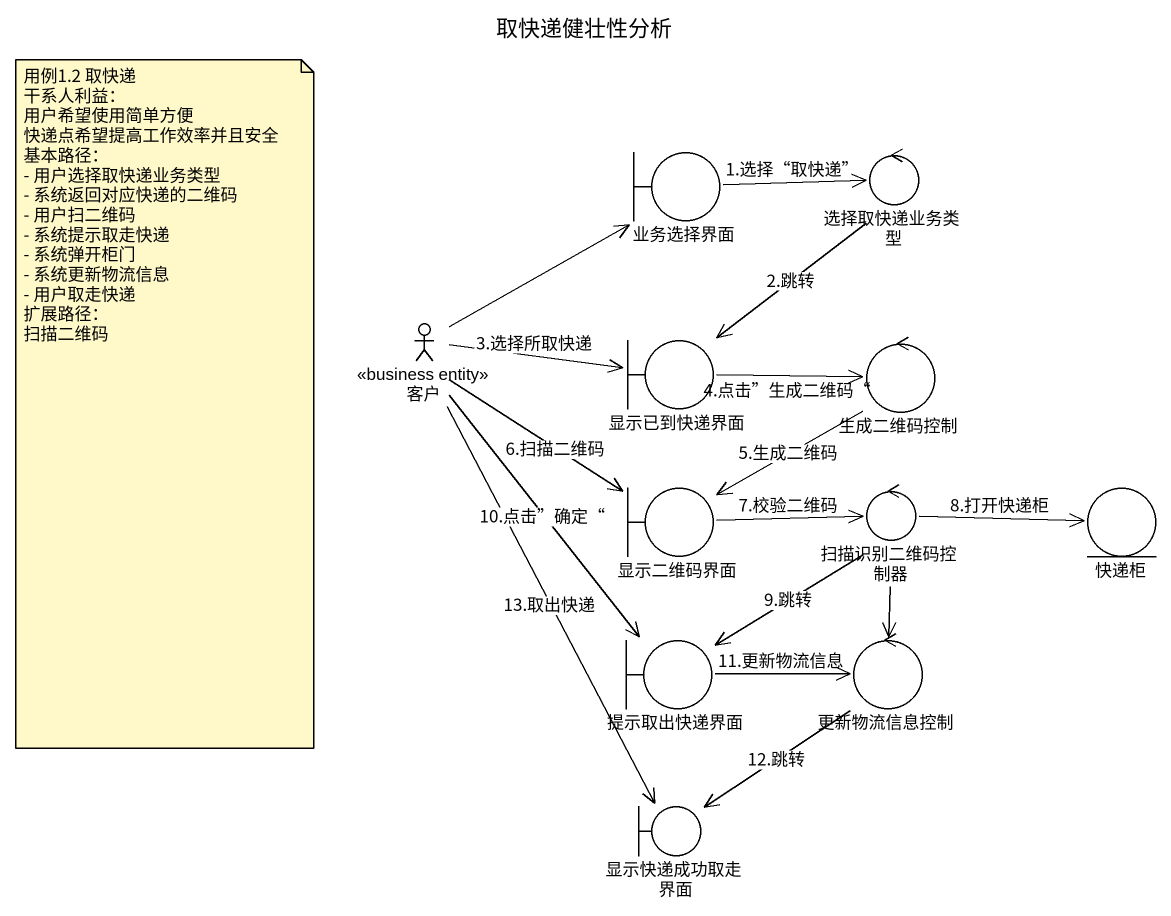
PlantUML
@startuml
title 取快递健壮性分析
boundary 业务选择界面
control 选择取快递业务类型
actor 客户 <<business entity>>
boundary 显示已到快递界面
control 生成二维码控制
boundary 显示二维码界面
control 扫描识别二维码控制器
entity 快递柜
boundary 提示取出快递界面
control 更新物流信息控制
boundary 显示快递成功取走界面
业务选择界面 -right-> 选择取快递业务类型 : 1.选择“取快递”
选择取快递业务类型 --> 显示已到快递界面 : 2.跳转
客户 -up-> 业务选择界面
客户 -right-> 显示已到快递界面 : 3.选择所取快递
客户 --> 显示二维码界面 : 6.扫描二维码
客户 --> 提示取出快递界面 : 10.点击”确定“
客户 --> 显示快递成功取走界面 : 13.取出快递
显示已到快递界面 -right-> 生成二维码控制 : 4.点击”生成二维码“
生成二维码控制 --> 显示二维码界面 : 5.生成二维码
显示二维码界面 -right-> 扫描识别二维码控制器 : 7.校验二维码
扫描识别二维码控制器 -right-> 快递柜 : 8.打开快递柜
扫描识别二维码控制器 --> 提示取出快递界面 : 9.跳转
扫描识别二维码控制器 --> 更新物流信息控制
提示取出快递界面 -right-> 更新物流信息控制 : 11.更新物流信息
更新物流信息控制 --> 显示快递成功取走界面 : 12.跳转
note as N1
  用例1.2 取快递
  干系人利益：
  用户希望使用简单方便
  快递点希望提高工作效率并且安全
  基本路径：
  - 用户选择取快递业务类型
  - 系统返回对应快递的二维码
  - 用户扫二维码
  - 系统提示取走快递
  - 系统弹开柜门
  - 系统更新物流信息
  - 用户取走快递
  扩展路径：
  扫描二维码
end note
@enduml
